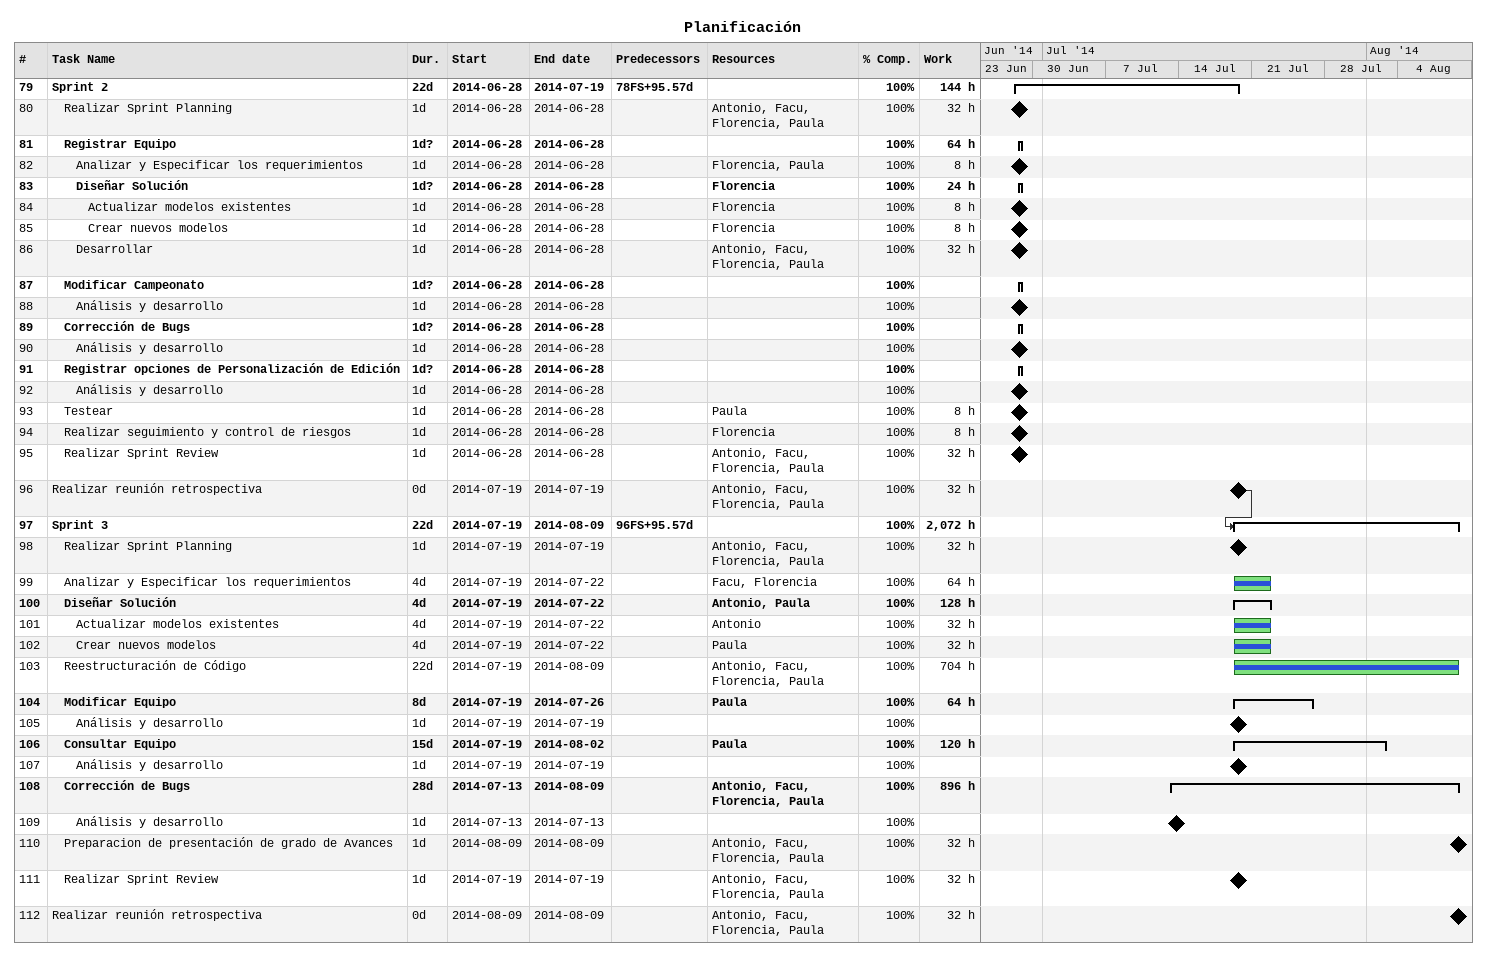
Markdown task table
Planificación

| ID | Level | Task | Duration | Start | Finish | Predecessors | Resources | % complete | Work (h) |
|---|---|---|---|---|---|---|---|---|---|
| 79 | 1 | **Sprint 2** | 22d | 2014-06-28 | 2014-07-19 | 78FS+95.57d |  | 100 | 144 |
| 80 | 2 | Realizar Sprint Planning | 1d | 2014-06-28 | 2014-06-28 |  | Antonio, Facu, Florencia, Paula | 100 | 32 |
| 81 | 2 | **Registrar Equipo** | 1d? | 2014-06-28 | 2014-06-28 |  |  | 100 | 64 |
| 82 | 3 | Analizar y Especificar los requerimientos | 1d | 2014-06-28 | 2014-06-28 |  | Florencia, Paula | 100 | 8 |
| 83 | 3 | **Diseñar Solución** | 1d? | 2014-06-28 | 2014-06-28 |  | Florencia | 100 | 24 |
| 84 | 4 | Actualizar modelos existentes | 1d | 2014-06-28 | 2014-06-28 |  | Florencia | 100 | 8 |
| 85 | 4 | Crear nuevos modelos | 1d | 2014-06-28 | 2014-06-28 |  | Florencia | 100 | 8 |
| 86 | 3 | Desarrollar | 1d | 2014-06-28 | 2014-06-28 |  | Antonio, Facu, Florencia, Paula | 100 | 32 |
| 87 | 2 | **Modificar Campeonato** | 1d? | 2014-06-28 | 2014-06-28 |  |  | 100 |  |
| 88 | 3 | Análisis y desarrollo | 1d | 2014-06-28 | 2014-06-28 |  |  | 100 |  |
| 89 | 2 | **Corrección de Bugs** | 1d? | 2014-06-28 | 2014-06-28 |  |  | 100 |  |
| 90 | 3 | Análisis y desarrollo | 1d | 2014-06-28 | 2014-06-28 |  |  | 100 |  |
| 91 | 2 | **Registrar opciones de Personalización de Edición** | 1d? | 2014-06-28 | 2014-06-28 |  |  | 100 |  |
| 92 | 3 | Análisis y desarrollo | 1d | 2014-06-28 | 2014-06-28 |  |  | 100 |  |
| 93 | 2 | Testear | 1d | 2014-06-28 | 2014-06-28 |  | Paula | 100 | 8 |
| 94 | 2 | Realizar seguimiento y control de riesgos | 1d | 2014-06-28 | 2014-06-28 |  | Florencia | 100 | 8 |
| 95 | 2 | Realizar Sprint Review | 1d | 2014-06-28 | 2014-06-28 |  | Antonio, Facu, Florencia, Paula | 100 | 32 |
| 96 | 1 | Realizar reunión retrospectiva | 0d | 2014-07-19 | 2014-07-19 |  | Antonio, Facu, Florencia, Paula | 100 | 32 |
| 97 | 1 | **Sprint 3** | 22d | 2014-07-19 | 2014-08-09 | 96FS+95.57d |  | 100 | 2072 |
| 98 | 2 | Realizar Sprint Planning | 1d | 2014-07-19 | 2014-07-19 |  | Antonio, Facu, Florencia, Paula | 100 | 32 |
| 99 | 2 | Analizar y Especificar los requerimientos | 4d | 2014-07-19 | 2014-07-22 |  | Facu, Florencia | 100 | 64 |
| 100 | 2 | **Diseñar Solución** | 4d | 2014-07-19 | 2014-07-22 |  | Antonio, Paula | 100 | 128 |
| 101 | 3 | Actualizar modelos existentes | 4d | 2014-07-19 | 2014-07-22 |  | Antonio | 100 | 32 |
| 102 | 3 | Crear nuevos modelos | 4d | 2014-07-19 | 2014-07-22 |  | Paula | 100 | 32 |
| 103 | 2 | Reestructuración de Código | 22d | 2014-07-19 | 2014-08-09 |  | Antonio, Facu, Florencia, Paula | 100 | 704 |
| 104 | 2 | **Modificar Equipo** | 8d | 2014-07-19 | 2014-07-26 |  | Paula | 100 | 64 |
| 105 | 3 | Análisis y desarrollo | 1d | 2014-07-19 | 2014-07-19 |  |  | 100 |  |
| 106 | 2 | **Consultar Equipo** | 15d | 2014-07-19 | 2014-08-02 |  | Paula | 100 | 120 |
| 107 | 3 | Análisis y desarrollo | 1d | 2014-07-19 | 2014-07-19 |  |  | 100 |  |
| 108 | 2 | **Corrección de Bugs** | 28d | 2014-07-13 | 2014-08-09 |  | Antonio, Facu, Florencia, Paula | 100 | 896 |
| 109 | 3 | Análisis y desarrollo | 1d | 2014-07-13 | 2014-07-13 |  |  | 100 |  |
| 110 | 2 | Preparacion de presentación de grado de Avances | 1d | 2014-08-09 | 2014-08-09 |  | Antonio, Facu, Florencia, Paula | 100 | 32 |
| 111 | 2 | Realizar Sprint Review | 1d | 2014-07-19 | 2014-07-19 |  | Antonio, Facu, Florencia, Paula | 100 | 32 |
| 112 | 1 | Realizar reunión retrospectiva | 0d | 2014-08-09 | 2014-08-09 |  | Antonio, Facu, Florencia, Paula | 100 | 32 |
